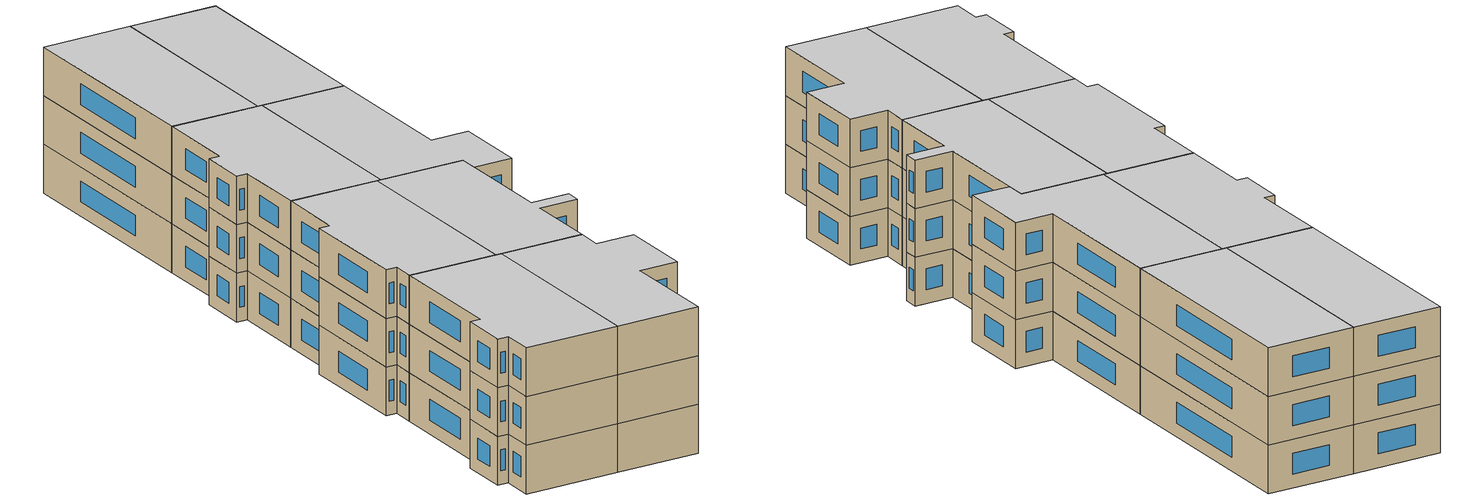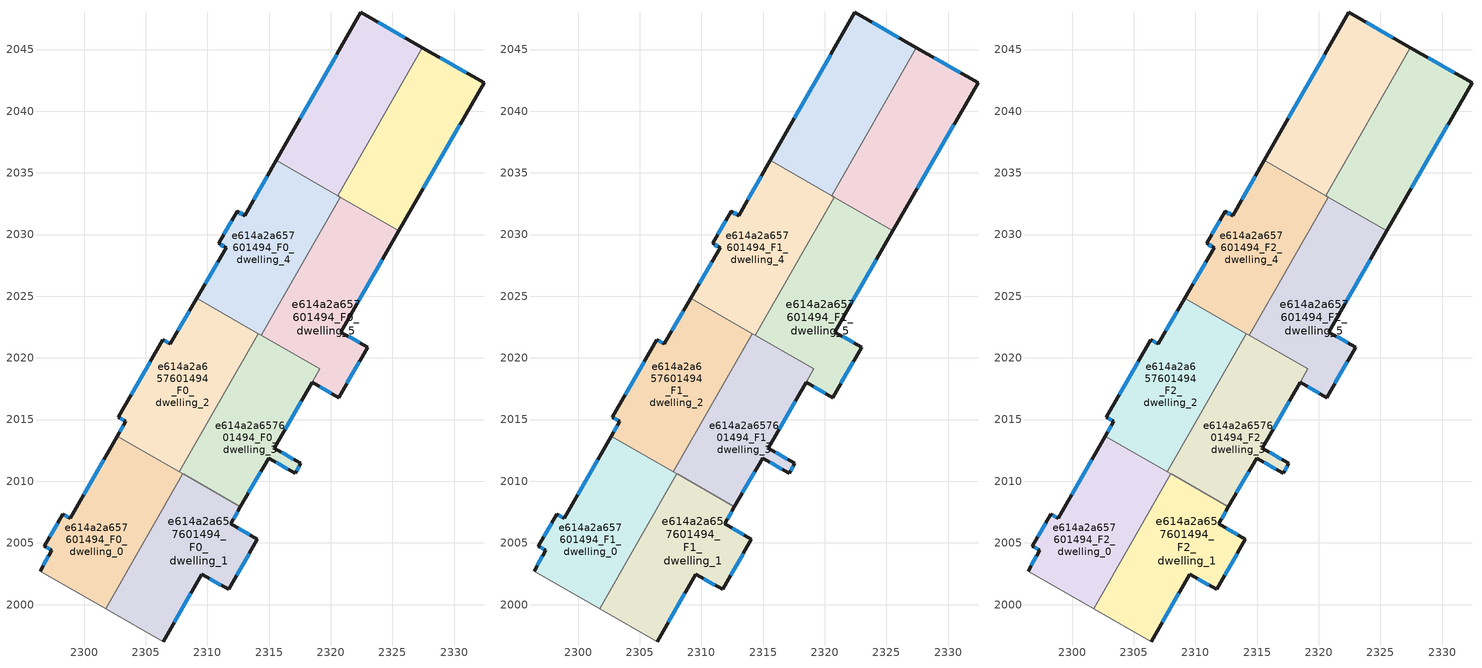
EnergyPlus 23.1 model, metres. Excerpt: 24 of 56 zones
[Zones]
e614a2a657601494_F0_dwelling_0
 floor ground (EU_floor_Construction): 2308.02,2010.6 2301.75,1999.67 2296.43,2002.71 2297.39,2004.4 2296.79,2004.74 2298.29,2007.34 2298.89,2007 2302.7,2013.66 z0
 wall outside (EU_wall_Construction): 2302.7,2013.66 2298.89,2007 2298.29,2007.34 2296.79,2004.74 2297.39,2004.4 2296.43,2002.71 z0:3
 wall adiabatic (EU_wall_Construction): 2296.43,2002.71 2301.75,1999.67 / 2312.68,2007.92 2308.02,2010.6 / 2312.68,2007.92 2308.02,2010.6 z0:3
 wall to e614a2a657601494_F0_dwelling_1 (EU_wall_Construction): 2301.75,1999.67 2308.02,2010.6 z0:3
 wall to e614a2a657601494_F0_dwelling_2 (EU_wall_Construction): 2307.71,2010.78 2302.7,2013.66 z0:3
 wall to e614a2a657601494_F0_dwelling_3 (EU_wall_Construction): 2308.02,2010.6 2307.71,2010.78 z0:3
 window (EU_Window_Construction): 2298.71,2007.09 2298.46,2007.24 / 2301.61,2011.75 2299.97,2008.9 / 2297.12,2003.91 2296.71,2003.19 / 2296.96,2004.64 2297.22,2004.5 / 2297.86,2006.6 2297.22,2005.48 z0.86:2.14
e614a2a657601494_F0_dwelling_1
 floor ground (EU_floor_Construction): 2312.68,2007.92 2311.9,2006.55 2314.06,2005.3 2311.72,2001.23 2309.55,2002.47 2306.41,1997 2301.75,1999.67 2308.02,2010.6 z0
 wall outside (EU_wall_Construction): 2306.41,1997 2309.55,2002.47 2311.72,2001.23 2314.06,2005.3 2311.9,2006.55 2312.68,2007.92 z0:3
 wall adiabatic (EU_wall_Construction): 2301.75,1999.67 2306.41,1997 z0:3
 wall to e614a2a657601494_F0_dwelling_3 (EU_wall_Construction): 2312.68,2007.92 2308.02,2010.6 z0:3
 window (EU_Window_Construction): 2307.31,1998.56 2308.66,2000.91 / 2312.12,2006.94 2312.46,2007.53 / 2313.44,2005.66 2312.51,2006.19 / 2312.39,2002.39 2313.39,2004.14 / 2310.17,2002.12 2311.1,2001.58 z0.86:2.14
e614a2a657601494_F0_dwelling_2
 floor ground (EU_floor_Construction): 2314.12,2021.96 2307.71,2010.78 2302.7,2013.66 2303.38,2014.86 2302.78,2015.2 2306.39,2021.48 2306.99,2021.14 2309.13,2024.83 z0
 wall outside (EU_wall_Construction): 2309.13,2024.83 2306.99,2021.14 2306.39,2021.48 2302.78,2015.2 2303.38,2014.86 2302.7,2013.66 z0:3
 wall to e614a2a657601494_F0_dwelling_4 (EU_wall_Construction): 2314.12,2021.96 2309.13,2024.83 z0:3
 wall to e614a2a657601494_F0_dwelling_3 (EU_wall_Construction): 2307.71,2010.78 2314.12,2021.96 z0:3
 window (EU_Window_Construction): 2305.36,2019.69 2303.81,2016.99 / 2306.82,2021.24 2306.56,2021.38 / 2308.52,2023.77 2307.6,2022.19 / 2303.18,2014.51 2302.89,2014 / 2302.95,2015.1 2303.21,2014.95 z0.86:2.14
e614a2a657601494_F0_dwelling_3
 floor ground (EU_floor_Construction): 2319.1,2019.1 2315.42,2012.69 2317.59,2011.45 2317.12,2010.64 2314.96,2011.88 2312.68,2007.92 2307.71,2010.78 2314.12,2021.96 z0
 wall outside (EU_wall_Construction): 2312.68,2007.92 2314.96,2011.88 2317.12,2010.64 2317.59,2011.45 2315.42,2012.69 2318.48,2018.02 z0:3
 wall to e614a2a657601494_F0_dwelling_5 (EU_wall_Construction): 2318.48,2018.02 2319.1,2019.1 2314.35,2021.83 z0:3
 wall to e614a2a657601494_F0_dwelling_4 (EU_wall_Construction): 2314.35,2021.83 2314.13,2021.96 z0:3
 window (EU_Window_Construction): 2313.33,2009.05 2314.31,2010.75 / 2316.97,2011.8 2316.04,2012.33 / 2317.26,2010.87 2317.46,2011.21 / 2315.58,2011.53 2316.5,2010.99 / 2316.3,2014.21 2317.61,2016.5 z0.86:2.14
e614a2a657601494_F0_dwelling_4
 floor ground (EU_floor_Construction): 2320.78,2033.03 2314.35,2021.83 2309.13,2024.83 2311.52,2028.93 2310.91,2029.29 2312.42,2031.88 2313.02,2031.53 2315.58,2036.02 z0
 wall outside (EU_wall_Construction): 2315.58,2036.02 2313.02,2031.53 2312.42,2031.88 2310.91,2029.29 2311.52,2028.93 2309.13,2024.83 z0:3
 wall to e614a2a657601494_F0_dwelling_5 (EU_wall_Construction): 2314.35,2021.83 2320.78,2033.03 z0:3
 wall to e614a2a657601494_F0_dwelling_6 (EU_wall_Construction): 2320.55,2033.16 2315.58,2036.02 z0:3
 wall to e614a2a657601494_F0_dwelling_7 (EU_wall_Construction): 2320.78,2033.03 2320.55,2033.16 z0:3
 window (EU_Window_Construction): 2311.99,2031.14 2311.34,2030.03 / 2312.85,2031.63 2312.59,2031.78 / 2314.85,2034.73 2313.76,2032.81 / 2310.84,2027.76 2309.81,2026 / 2311.09,2029.18 2311.35,2029.03 z0.86:2.14
e614a2a657601494_F0_dwelling_5
 floor ground (EU_floor_Construction): 2325.53,2030.3 2320.82,2022.1 2322.99,2020.85 2320.65,2016.78 2318.48,2018.02 2319.1,2019.1 2314.35,2021.83 2320.78,2033.03 z0
 wall outside (EU_wall_Construction): 2318.48,2018.02 2320.65,2016.78 2322.99,2020.85 2320.82,2022.1 2325.53,2030.3 z0:3
 wall to e614a2a657601494_F0_dwelling_7 (EU_wall_Construction): 2325.53,2030.3 2320.78,2033.03 z0:3
 window (EU_Window_Construction): 2322.17,2024.44 2324.19,2027.96 / 2322.37,2021.21 2321.44,2021.74 / 2321.32,2017.94 2322.32,2019.69 / 2319.1,2017.67 2320.03,2017.13 z0.86:2.14
e614a2a657601494_F0_dwelling_6
 floor ground (EU_floor_Construction): 2327.44,2045.15 2320.55,2033.16 2315.58,2036.02 2322.42,2048.01 z0
 wall outside (EU_wall_Construction): 2327.44,2045.15 2322.42,2048.01 2315.58,2036.02 z0:3
 wall to e614a2a657601494_F0_dwelling_7 (EU_wall_Construction): 2320.55,2033.16 2327.44,2045.15 z0:3
 window (EU_Window_Construction): 2320.47,2044.58 2317.54,2039.44 / 2326,2045.97 2323.86,2047.19 z0.86:2.14
e614a2a657601494_F0_dwelling_7
 floor ground (EU_floor_Construction): 2332.42,2042.31 2325.53,2030.3 2320.55,2033.16 2327.44,2045.15 z0
 wall outside (EU_wall_Construction): 2325.53,2030.3 2332.42,2042.31 2327.44,2045.15 z0:3
 window (EU_Window_Construction): 2327.5,2033.73 2330.46,2038.88 / 2331,2043.12 2328.86,2044.34 z0.86:2.14
e614a2a657601494_F1_dwelling_0
 floor to e614a2a657601494_F0_dwelling_0 (EU_floor_Construction): 2308.02,2010.6 2301.75,1999.67 2296.43,2002.71 2297.39,2004.4 2296.79,2004.74 2298.29,2007.34 2298.88,2007 2302.69,2013.66 z3
 wall outside (EU_wall_Construction): 2302.7,2013.66 2298.89,2007 2298.29,2007.34 2296.79,2004.74 2297.39,2004.4 2296.43,2002.71 z3:6
 wall adiabatic (EU_wall_Construction): 2296.43,2002.71 2301.75,1999.67 / 2312.68,2007.92 2308.02,2010.6 / 2312.68,2007.92 2308.02,2010.6 z3:6
 wall to e614a2a657601494_F1_dwelling_1 (EU_wall_Construction): 2301.75,1999.67 2308.02,2010.6 z3:6
 wall to e614a2a657601494_F1_dwelling_2 (EU_wall_Construction): 2307.71,2010.78 2302.7,2013.66 z3:6
 wall to e614a2a657601494_F1_dwelling_3 (EU_wall_Construction): 2308.02,2010.6 2307.71,2010.78 z3:6
 window (EU_Window_Construction): 2298.71,2007.09 2298.46,2007.24 / 2301.61,2011.75 2299.97,2008.9 / 2297.12,2003.91 2296.71,2003.19 / 2296.96,2004.64 2297.22,2004.5 / 2297.86,2006.6 2297.22,2005.48 z3.86:5.14
e614a2a657601494_F1_dwelling_1
 floor to e614a2a657601494_F0_dwelling_1 (EU_floor_Construction): 2312.68,2007.92 2311.9,2006.55 2314.06,2005.3 2311.72,2001.23 2309.55,2002.47 2306.41,1997 2301.75,1999.67 2308.02,2010.6 z3
 wall outside (EU_wall_Construction): 2306.41,1997 2309.55,2002.47 2311.72,2001.23 2314.06,2005.3 2311.9,2006.55 2312.68,2007.92 z3:6
 wall adiabatic (EU_wall_Construction): 2301.75,1999.67 2306.41,1997 z3:6
 wall to e614a2a657601494_F1_dwelling_3 (EU_wall_Construction): 2312.68,2007.92 2308.02,2010.6 z3:6
 window (EU_Window_Construction): 2307.31,1998.56 2308.66,2000.91 / 2312.12,2006.94 2312.46,2007.53 / 2313.44,2005.66 2312.51,2006.19 / 2312.39,2002.39 2313.39,2004.14 / 2310.17,2002.12 2311.1,2001.58 z3.86:5.14
e614a2a657601494_F1_dwelling_2
 floor to e614a2a657601494_F0_dwelling_2 (EU_floor_Construction): 2314.12,2021.96 2307.71,2010.78 2302.69,2013.66 2303.38,2014.86 2302.78,2015.2 2306.39,2021.48 2306.99,2021.14 2309.13,2024.83 z3
 wall outside (EU_wall_Construction): 2309.13,2024.83 2306.99,2021.14 2306.39,2021.48 2302.78,2015.2 2303.38,2014.86 2302.7,2013.66 z3:6
 wall to e614a2a657601494_F1_dwelling_4 (EU_wall_Construction): 2314.12,2021.96 2309.13,2024.83 z3:6
 wall to e614a2a657601494_F1_dwelling_3 (EU_wall_Construction): 2307.71,2010.78 2314.12,2021.96 z3:6
 window (EU_Window_Construction): 2305.36,2019.69 2303.81,2016.99 / 2306.82,2021.24 2306.56,2021.38 / 2308.52,2023.77 2307.6,2022.19 / 2303.18,2014.51 2302.89,2014 / 2302.95,2015.1 2303.21,2014.95 z3.86:5.14
e614a2a657601494_F1_dwelling_3
 floor to e614a2a657601494_F0_dwelling_3 (EU_floor_Construction): 2319.1,2019.1 2315.42,2012.69 2317.59,2011.45 2317.12,2010.64 2314.96,2011.88 2312.68,2007.92 2307.71,2010.78 2314.12,2021.96 z3
 wall outside (EU_wall_Construction): 2312.68,2007.92 2314.96,2011.88 2317.12,2010.64 2317.59,2011.45 2315.42,2012.69 2318.48,2018.02 z3:6
 wall to e614a2a657601494_F1_dwelling_5 (EU_wall_Construction): 2318.48,2018.02 2319.1,2019.1 2314.35,2021.83 z3:6
 wall to e614a2a657601494_F1_dwelling_4 (EU_wall_Construction): 2314.35,2021.83 2314.13,2021.96 z3:6
 window (EU_Window_Construction): 2313.33,2009.05 2314.31,2010.75 / 2316.97,2011.8 2316.04,2012.33 / 2317.26,2010.87 2317.46,2011.21 / 2315.58,2011.53 2316.5,2010.99 / 2316.3,2014.21 2317.61,2016.5 z3.86:5.14
e614a2a657601494_F1_dwelling_4
 floor to e614a2a657601494_F0_dwelling_4 (EU_floor_Construction): 2320.78,2033.03 2314.35,2021.83 2309.13,2024.83 2311.52,2028.93 2310.91,2029.29 2312.42,2031.88 2313.02,2031.53 2315.58,2036.02 z3
 wall outside (EU_wall_Construction): 2315.58,2036.02 2313.02,2031.53 2312.42,2031.88 2310.91,2029.29 2311.52,2028.93 2309.13,2024.83 z3:6
 wall to e614a2a657601494_F1_dwelling_5 (EU_wall_Construction): 2314.35,2021.83 2320.78,2033.03 z3:6
 wall to e614a2a657601494_F1_dwelling_6 (EU_wall_Construction): 2320.55,2033.16 2315.58,2036.02 z3:6
 wall to e614a2a657601494_F1_dwelling_7 (EU_wall_Construction): 2320.78,2033.03 2320.55,2033.16 z3:6
 window (EU_Window_Construction): 2311.99,2031.14 2311.34,2030.03 / 2312.85,2031.63 2312.59,2031.78 / 2314.85,2034.73 2313.76,2032.81 / 2310.84,2027.76 2309.81,2026 / 2311.09,2029.18 2311.35,2029.03 z3.86:5.14
e614a2a657601494_F1_dwelling_5
 floor to e614a2a657601494_F0_dwelling_5 (EU_floor_Construction): 2325.53,2030.3 2320.82,2022.1 2322.99,2020.85 2320.65,2016.78 2318.48,2018.02 2319.1,2019.1 2314.35,2021.83 2320.78,2033.03 z3
 wall outside (EU_wall_Construction): 2318.48,2018.02 2320.65,2016.78 2322.99,2020.85 2320.82,2022.1 2325.53,2030.3 z3:6
 wall to e614a2a657601494_F1_dwelling_7 (EU_wall_Construction): 2325.53,2030.3 2320.78,2033.03 z3:6
 window (EU_Window_Construction): 2322.17,2024.44 2324.19,2027.96 / 2322.37,2021.21 2321.44,2021.74 / 2321.32,2017.94 2322.32,2019.69 / 2319.1,2017.67 2320.03,2017.13 z3.86:5.14
e614a2a657601494_F1_dwelling_6
 floor to e614a2a657601494_F0_dwelling_6 (EU_floor_Construction): 2327.44,2045.15 2320.55,2033.16 2315.58,2036.02 2322.42,2048.01 z3
 wall outside (EU_wall_Construction): 2327.44,2045.15 2322.42,2048.01 2315.58,2036.02 z3:6
 wall to e614a2a657601494_F1_dwelling_7 (EU_wall_Construction): 2320.55,2033.16 2327.44,2045.15 z3:6
 window (EU_Window_Construction): 2320.47,2044.58 2317.54,2039.44 / 2326,2045.97 2323.86,2047.19 z3.86:5.14
e614a2a657601494_F1_dwelling_7
 floor to e614a2a657601494_F0_dwelling_7 (EU_floor_Construction): 2332.42,2042.31 2325.53,2030.3 2320.55,2033.16 2327.44,2045.15 z3
 wall outside (EU_wall_Construction): 2325.53,2030.3 2332.42,2042.31 2327.44,2045.15 z3:6
 window (EU_Window_Construction): 2327.5,2033.73 2330.46,2038.88 / 2331,2043.12 2328.86,2044.34 z3.86:5.14
e614a2a657601494_F2_dwelling_0
 floor to e614a2a657601494_F1_dwelling_0 (EU_floor_Construction): 2308.02,2010.6 2301.75,1999.67 2296.43,2002.71 2297.39,2004.4 2296.79,2004.74 2298.29,2007.34 2298.88,2007 2302.69,2013.66 z6
 wall outside (EU_wall_Construction): 2302.7,2013.66 2298.89,2007 2298.29,2007.34 2296.79,2004.74 2297.39,2004.4 2296.43,2002.71 z6:9
 wall adiabatic (EU_wall_Construction): 2296.43,2002.71 2301.75,1999.67 / 2312.68,2007.92 2308.02,2010.6 / 2312.68,2007.92 2308.02,2010.6 z6:9
 wall to e614a2a657601494_F2_dwelling_1 (EU_wall_Construction): 2301.75,1999.67 2308.02,2010.6 z6:9
 wall to e614a2a657601494_F2_dwelling_2 (EU_wall_Construction): 2307.71,2010.78 2302.7,2013.66 z6:9
 wall to e614a2a657601494_F2_dwelling_3 (EU_wall_Construction): 2308.02,2010.6 2307.71,2010.78 z6:9
 window (EU_Window_Construction): 2298.71,2007.09 2298.46,2007.24 / 2301.61,2011.75 2299.97,2008.9 / 2297.12,2003.91 2296.71,2003.19 / 2296.96,2004.64 2297.22,2004.5 / 2297.86,2006.6 2297.22,2005.48 z6.86:8.14
 ceiling to e614a2a657601494_F3_dwelling_0 (EU_floor_Construction): 2301.75,1999.67 2308.02,2010.6 2302.69,2013.66 2298.88,2007 2298.29,2007.34 2296.79,2004.74 2297.39,2004.4 2296.43,2002.71 z9
e614a2a657601494_F2_dwelling_1
 floor to e614a2a657601494_F1_dwelling_1 (EU_floor_Construction): 2312.68,2007.92 2311.9,2006.55 2314.06,2005.3 2311.72,2001.23 2309.55,2002.47 2306.41,1997 2301.75,1999.67 2308.02,2010.6 z6
 wall outside (EU_wall_Construction): 2306.41,1997 2309.55,2002.47 2311.72,2001.23 2314.06,2005.3 2311.9,2006.55 2312.68,2007.92 z6:9
 wall adiabatic (EU_wall_Construction): 2301.75,1999.67 2306.41,1997 z6:9
 wall to e614a2a657601494_F2_dwelling_3 (EU_wall_Construction): 2312.68,2007.92 2308.02,2010.6 z6:9
 window (EU_Window_Construction): 2307.31,1998.56 2308.66,2000.91 / 2312.12,2006.94 2312.46,2007.53 / 2313.44,2005.66 2312.51,2006.19 / 2312.39,2002.39 2313.39,2004.14 / 2310.17,2002.12 2311.1,2001.58 z6.86:8.14
 ceiling to e614a2a657601494_F3_dwelling_1 (EU_floor_Construction): 2311.72,2001.23 2314.06,2005.3 2311.9,2006.55 2312.68,2007.92 2308.02,2010.6 2301.75,1999.67 2306.41,1997 2309.55,2002.47 z9
e614a2a657601494_F2_dwelling_2
 floor to e614a2a657601494_F1_dwelling_2 (EU_floor_Construction): 2314.12,2021.96 2307.71,2010.78 2302.69,2013.66 2303.38,2014.86 2302.78,2015.2 2306.39,2021.48 2306.99,2021.14 2309.13,2024.83 z6
 wall outside (EU_wall_Construction): 2309.13,2024.83 2306.99,2021.14 2306.39,2021.48 2302.78,2015.2 2303.38,2014.86 2302.7,2013.66 z6:9
 wall to e614a2a657601494_F2_dwelling_4 (EU_wall_Construction): 2314.12,2021.96 2309.13,2024.83 z6:9
 wall to e614a2a657601494_F2_dwelling_3 (EU_wall_Construction): 2307.71,2010.78 2314.12,2021.96 z6:9
 window (EU_Window_Construction): 2305.36,2019.69 2303.81,2016.99 / 2306.82,2021.24 2306.56,2021.38 / 2308.52,2023.77 2307.6,2022.19 / 2303.18,2014.51 2302.89,2014 / 2302.95,2015.1 2303.21,2014.95 z6.86:8.14
 ceiling to e614a2a657601494_F3_dwelling_2 (EU_floor_Construction): 2307.71,2010.78 2314.12,2021.96 2309.13,2024.83 2306.99,2021.14 2306.39,2021.48 2302.78,2015.2 2303.38,2014.86 2302.69,2013.66 z9
e614a2a657601494_F2_dwelling_3
 floor to e614a2a657601494_F1_dwelling_3 (EU_floor_Construction): 2319.1,2019.1 2315.42,2012.69 2317.59,2011.45 2317.12,2010.64 2314.96,2011.88 2312.68,2007.92 2307.71,2010.78 2314.12,2021.96 z6
 wall outside (EU_wall_Construction): 2312.68,2007.92 2314.96,2011.88 2317.12,2010.64 2317.59,2011.45 2315.42,2012.69 2318.48,2018.02 z6:9
 wall to e614a2a657601494_F2_dwelling_5 (EU_wall_Construction): 2318.48,2018.02 2319.1,2019.1 2314.35,2021.83 z6:9
 wall to e614a2a657601494_F2_dwelling_4 (EU_wall_Construction): 2314.35,2021.83 2314.13,2021.96 z6:9
 window (EU_Window_Construction): 2313.33,2009.05 2314.31,2010.75 / 2316.97,2011.8 2316.04,2012.33 / 2317.26,2010.87 2317.46,2011.21 / 2315.58,2011.53 2316.5,2010.99 / 2316.3,2014.21 2317.61,2016.5 z6.86:8.14
 ceiling to e614a2a657601494_F3_dwelling_3 (EU_floor_Construction): 2317.12,2010.64 2317.59,2011.45 2315.42,2012.69 2319.1,2019.1 2314.12,2021.96 2307.71,2010.78 2312.68,2007.92 2314.96,2011.88 z9
e614a2a657601494_F2_dwelling_4
 floor to e614a2a657601494_F1_dwelling_4 (EU_floor_Construction): 2320.78,2033.03 2314.35,2021.83 2309.13,2024.83 2311.52,2028.93 2310.91,2029.29 2312.42,2031.88 2313.02,2031.53 2315.58,2036.02 z6
 wall outside (EU_wall_Construction): 2315.58,2036.02 2313.02,2031.53 2312.42,2031.88 2310.91,2029.29 2311.52,2028.93 2309.13,2024.83 z6:9
 wall to e614a2a657601494_F2_dwelling_5 (EU_wall_Construction): 2314.35,2021.83 2320.78,2033.03 z6:9
 wall to e614a2a657601494_F2_dwelling_6 (EU_wall_Construction): 2320.55,2033.16 2315.58,2036.02 z6:9
 wall to e614a2a657601494_F2_dwelling_7 (EU_wall_Construction): 2320.78,2033.03 2320.55,2033.16 z6:9
 window (EU_Window_Construction): 2311.99,2031.14 2311.34,2030.03 / 2312.85,2031.63 2312.59,2031.78 / 2314.85,2034.73 2313.76,2032.81 / 2310.84,2027.76 2309.81,2026 / 2311.09,2029.18 2311.35,2029.03 z6.86:8.14
 ceiling to e614a2a657601494_F3_dwelling_4 (EU_floor_Construction): 2314.35,2021.83 2320.78,2033.03 2315.58,2036.02 2313.02,2031.53 2312.42,2031.88 2310.91,2029.29 2311.52,2028.93 2309.13,2024.83 z9
e614a2a657601494_F2_dwelling_5
 floor to e614a2a657601494_F1_dwelling_5 (EU_floor_Construction): 2325.53,2030.3 2320.82,2022.1 2322.99,2020.85 2320.65,2016.78 2318.48,2018.02 2319.1,2019.1 2314.35,2021.83 2320.78,2033.03 z6
 wall outside (EU_wall_Construction): 2318.48,2018.02 2320.65,2016.78 2322.99,2020.85 2320.82,2022.1 2325.53,2030.3 z6:9
 wall to e614a2a657601494_F2_dwelling_7 (EU_wall_Construction): 2325.53,2030.3 2320.78,2033.03 z6:9
 window (EU_Window_Construction): 2322.17,2024.44 2324.19,2027.96 / 2322.37,2021.21 2321.44,2021.74 / 2321.32,2017.94 2322.32,2019.69 / 2319.1,2017.67 2320.03,2017.13 z6.86:8.14
 ceiling to e614a2a657601494_F3_dwelling_5 (EU_floor_Construction): 2322.99,2020.85 2320.82,2022.1 2325.53,2030.3 2320.78,2033.03 2314.35,2021.83 2319.1,2019.1 2318.48,2018.02 2320.65,2016.78 z9
e614a2a657601494_F2_dwelling_6
 floor to e614a2a657601494_F1_dwelling_6 (EU_floor_Construction): 2327.44,2045.15 2320.55,2033.16 2315.58,2036.02 2322.42,2048.01 z6
 wall outside (EU_wall_Construction): 2327.44,2045.15 2322.42,2048.01 2315.58,2036.02 z6:9
 wall to e614a2a657601494_F2_dwelling_7 (EU_wall_Construction): 2320.55,2033.16 2327.44,2045.15 z6:9
 window (EU_Window_Construction): 2320.47,2044.58 2317.54,2039.44 / 2326,2045.97 2323.86,2047.19 z6.86:8.14
 ceiling to e614a2a657601494_F3_dwelling_6 (EU_floor_Construction): 2320.55,2033.16 2327.44,2045.15 2322.42,2048.01 2315.58,2036.02 z9
e614a2a657601494_F2_dwelling_7
 floor to e614a2a657601494_F1_dwelling_7 (EU_floor_Construction): 2332.42,2042.31 2325.53,2030.3 2320.55,2033.16 2327.44,2045.15 z6
 wall outside (EU_wall_Construction): 2325.53,2030.3 2332.42,2042.31 2327.44,2045.15 z6:9
 window (EU_Window_Construction): 2327.5,2033.73 2330.46,2038.88 / 2331,2043.12 2328.86,2044.34 z6.86:8.14
 ceiling to e614a2a657601494_F3_dwelling_7 (EU_floor_Construction): 2325.53,2030.3 2332.42,2042.31 2327.44,2045.15 2320.55,2033.16 z9
[Building]
EU S2 Campaign: North Axis=0; Terrain=City; Solar Distribution=FullExterior
[Site:Location]
Helsinki-Vantaa.AP: Latitude=60.317; Longitude=24.963; Time Zone=2; Elevation=54.6
[SizingPeriod:WeatherFileDays]
AnnualSizingPeriod: Begin Month=1; Begin Day of Month=1; End Month=12; End Day of Month=31; Day of Week for Start Day=Monday; Use Weather File Daylight Saving Period=No; Use Weather File Rain and Snow Indicators=No
[MATERIAL]
EU_InternalMass_Material: Roughness=MediumRough; Thickness=0.1; Conductivity=1; Density=1800; Specific Heat=900; Thermal Absorptance=0.9; Solar Absorptance=0.7; Visible Absorptance=0.7
[MATERIAL:NOMASS] Roughness=MediumRough; Thermal Absorptance=0.9; Solar Absorptance=0.7; Visible Absorptance=0.7
Name | Thermal Resistance
EU_wall_NoMass | 2.6932
EU_floor_NoMass | 2.22482
[WINDOWMATERIAL:SIMPLEGLAZINGSYSTEM]
EU_Window_SimpleGlazing: UFactor=2.14966; Solar Heat Gain Coefficient=0.7; Visible Transmittance=0.7
[CONSTRUCTION]
EU_wall_Construction: EU_wall_NoMass
EU_floor_Construction: EU_floor_NoMass
EU_Window_Construction: EU_Window_SimpleGlazing
EU_InternalMass_Construction: EU_InternalMass_Material
[ZONE] Type=1; Multiplier=1; Ceiling Height=autocalculate; Floor Area=autocalculate; Part of Total Floor Area=Yes
Name | Volume
e614a2a657601494_F0_dwelling_0; e614a2a657601494_F1_dwelling_0; e614a2a657601494_F2_dwelling_0 | 238.34
e614a2a657601494_F0_dwelling_1 | 238.369
e614a2a657601494_F1_dwelling_1; e614a2a657601494_F2_dwelling_1 | 238.367
e614a2a657601494_F0_dwelling_2 | 238.35
e614a2a657601494_F1_dwelling_2; e614a2a657601494_F2_dwelling_2 | 238.351
e614a2a657601494_F0_dwelling_3 | 228.978
e614a2a657601494_F1_dwelling_3; e614a2a657601494_F2_dwelling_3 | 228.979
e614a2a657601494_F0_dwelling_4; e614a2a657601494_F0_dwelling_7; e614a2a657601494_F1_dwelling_7; e614a2a657601494_F2_dwelling_7 | 238.359
e614a2a657601494_F1_dwelling_4; e614a2a657601494_F2_dwelling_4 | 238.36
e614a2a657601494_F0_dwelling_5; e614a2a657601494_F1_dwelling_5; e614a2a657601494_F2_dwelling_5 | 247.685
e614a2a657601494_F0_dwelling_6 | 238.334
e614a2a657601494_F1_dwelling_6; e614a2a657601494_F2_dwelling_6 | 238.335
[INTERNALMASS] Construction=EU_InternalMass_Construction
Name | Zone or ZoneList | Surface Area
e614a2a657601494_F0_dwelling_0_EU_InternalMass | e614a2a657601494_F0_dwelling_0 | 79.4491
e614a2a657601494_F0_dwelling_1_EU_InternalMass | e614a2a657601494_F0_dwelling_1 | 79.4558
e614a2a657601494_F0_dwelling_2_EU_InternalMass | e614a2a657601494_F0_dwelling_2 | 79.4502
e614a2a657601494_F0_dwelling_3_EU_InternalMass | e614a2a657601494_F0_dwelling_3 | 76.3257
e614a2a657601494_F0_dwelling_4_EU_InternalMass | e614a2a657601494_F0_dwelling_4 | 79.453
e614a2a657601494_F0_dwelling_5_EU_InternalMass | e614a2a657601494_F0_dwelling_5 | 82.5611
e614a2a657601494_F0_dwelling_6_EU_InternalMass | e614a2a657601494_F0_dwelling_6 | 79.445
e614a2a657601494_F0_dwelling_7_EU_InternalMass | e614a2a657601494_F0_dwelling_7 | 79.4531
e614a2a657601494_F1_dwelling_0_EU_InternalMass | e614a2a657601494_F1_dwelling_0 | 79.4491
e614a2a657601494_F1_dwelling_1_EU_InternalMass | e614a2a657601494_F1_dwelling_1 | 79.4558
e614a2a657601494_F1_dwelling_2_EU_InternalMass | e614a2a657601494_F1_dwelling_2 | 79.4502
e614a2a657601494_F1_dwelling_3_EU_InternalMass | e614a2a657601494_F1_dwelling_3 | 76.3257
e614a2a657601494_F1_dwelling_4_EU_InternalMass | e614a2a657601494_F1_dwelling_4 | 79.453
e614a2a657601494_F1_dwelling_5_EU_InternalMass | e614a2a657601494_F1_dwelling_5 | 82.5611
e614a2a657601494_F1_dwelling_6_EU_InternalMass | e614a2a657601494_F1_dwelling_6 | 79.445
e614a2a657601494_F1_dwelling_7_EU_InternalMass | e614a2a657601494_F1_dwelling_7 | 79.4531
e614a2a657601494_F2_dwelling_0_EU_InternalMass | e614a2a657601494_F2_dwelling_0 | 79.4491
e614a2a657601494_F2_dwelling_1_EU_InternalMass | e614a2a657601494_F2_dwelling_1 | 79.4558
e614a2a657601494_F2_dwelling_2_EU_InternalMass | e614a2a657601494_F2_dwelling_2 | 79.4502
e614a2a657601494_F2_dwelling_3_EU_InternalMass | e614a2a657601494_F2_dwelling_3 | 76.3257
e614a2a657601494_F2_dwelling_4_EU_InternalMass | e614a2a657601494_F2_dwelling_4 | 79.453
e614a2a657601494_F2_dwelling_5_EU_InternalMass | e614a2a657601494_F2_dwelling_5 | 82.5611
e614a2a657601494_F2_dwelling_6_EU_InternalMass | e614a2a657601494_F2_dwelling_6 | 79.445
e614a2a657601494_F2_dwelling_7_EU_InternalMass | e614a2a657601494_F2_dwelling_7 | 79.4531
[OTHEREQUIPMENT] Fuel Type=Electricity; Design Level Calculation Method=Watts/Area; Power per Zone Floor Area=1; Fraction Latent=0; Fraction Radiant=0; Fraction Lost=0; Carbon Dioxide Generation Rate=0; EndUse Subcategory=EU_Step8_InternalGains
Name | Zone or ZoneList or Space or SpaceList | Schedule
EU_Step8_InternalGain_e614a2a657601494_F0_dwelling_0_f000 | e614a2a657601494_F0_dwelling_0 | EU_Step8_GainSchedule_e614a2a657601494_F0_dwelling_0_f000
EU_Step8_InternalGain_e614a2a657601494_F0_dwelling_1_f000 | e614a2a657601494_F0_dwelling_1 | EU_Step8_GainSchedule_e614a2a657601494_F0_dwelling_1_f000
EU_Step8_InternalGain_e614a2a657601494_F0_dwelling_2_f000 | e614a2a657601494_F0_dwelling_2 | EU_Step8_GainSchedule_e614a2a657601494_F0_dwelling_2_f000
EU_Step8_InternalGain_e614a2a657601494_F0_dwelling_3_f000 | e614a2a657601494_F0_dwelling_3 | EU_Step8_GainSchedule_e614a2a657601494_F0_dwelling_3_f000
EU_Step8_InternalGain_e614a2a657601494_F0_dwelling_4_f000 | e614a2a657601494_F0_dwelling_4 | EU_Step8_GainSchedule_e614a2a657601494_F0_dwelling_4_f000
EU_Step8_InternalGain_e614a2a657601494_F0_dwelling_5_f000 | e614a2a657601494_F0_dwelling_5 | EU_Step8_GainSchedule_e614a2a657601494_F0_dwelling_5_f000
EU_Step8_InternalGain_e614a2a657601494_F0_dwelling_6_f000 | e614a2a657601494_F0_dwelling_6 | EU_Step8_GainSchedule_e614a2a657601494_F0_dwelling_6_f000
EU_Step8_InternalGain_e614a2a657601494_F0_dwelling_7_f000 | e614a2a657601494_F0_dwelling_7 | EU_Step8_GainSchedule_e614a2a657601494_F0_dwelling_7_f000
EU_Step8_InternalGain_e614a2a657601494_F1_dwelling_0_f000 | e614a2a657601494_F1_dwelling_0 | EU_Step8_GainSchedule_e614a2a657601494_F1_dwelling_0_f000
EU_Step8_InternalGain_e614a2a657601494_F1_dwelling_1_f000 | e614a2a657601494_F1_dwelling_1 | EU_Step8_GainSchedule_e614a2a657601494_F1_dwelling_1_f000
EU_Step8_InternalGain_e614a2a657601494_F1_dwelling_2_f000 | e614a2a657601494_F1_dwelling_2 | EU_Step8_GainSchedule_e614a2a657601494_F1_dwelling_2_f000
EU_Step8_InternalGain_e614a2a657601494_F1_dwelling_3_f000 | e614a2a657601494_F1_dwelling_3 | EU_Step8_GainSchedule_e614a2a657601494_F1_dwelling_3_f000
EU_Step8_InternalGain_e614a2a657601494_F1_dwelling_4_f000 | e614a2a657601494_F1_dwelling_4 | EU_Step8_GainSchedule_e614a2a657601494_F1_dwelling_4_f000
EU_Step8_InternalGain_e614a2a657601494_F1_dwelling_5_f000 | e614a2a657601494_F1_dwelling_5 | EU_Step8_GainSchedule_e614a2a657601494_F1_dwelling_5_f000
EU_Step8_InternalGain_e614a2a657601494_F1_dwelling_6_f000 | e614a2a657601494_F1_dwelling_6 | EU_Step8_GainSchedule_e614a2a657601494_F1_dwelling_6_f000
EU_Step8_InternalGain_e614a2a657601494_F1_dwelling_7_f000 | e614a2a657601494_F1_dwelling_7 | EU_Step8_GainSchedule_e614a2a657601494_F1_dwelling_7_f000
EU_Step8_InternalGain_e614a2a657601494_F2_dwelling_0_f000 | e614a2a657601494_F2_dwelling_0 | EU_Step8_GainSchedule_e614a2a657601494_F2_dwelling_0_f000
EU_Step8_InternalGain_e614a2a657601494_F2_dwelling_1_f000 | e614a2a657601494_F2_dwelling_1 | EU_Step8_GainSchedule_e614a2a657601494_F2_dwelling_1_f000
EU_Step8_InternalGain_e614a2a657601494_F2_dwelling_2_f000 | e614a2a657601494_F2_dwelling_2 | EU_Step8_GainSchedule_e614a2a657601494_F2_dwelling_2_f000
EU_Step8_InternalGain_e614a2a657601494_F2_dwelling_3_f000 | e614a2a657601494_F2_dwelling_3 | EU_Step8_GainSchedule_e614a2a657601494_F2_dwelling_3_f000
EU_Step8_InternalGain_e614a2a657601494_F2_dwelling_4_f000 | e614a2a657601494_F2_dwelling_4 | EU_Step8_GainSchedule_e614a2a657601494_F2_dwelling_4_f000
EU_Step8_InternalGain_e614a2a657601494_F2_dwelling_5_f000 | e614a2a657601494_F2_dwelling_5 | EU_Step8_GainSchedule_e614a2a657601494_F2_dwelling_5_f000
EU_Step8_InternalGain_e614a2a657601494_F2_dwelling_6_f000 | e614a2a657601494_F2_dwelling_6 | EU_Step8_GainSchedule_e614a2a657601494_F2_dwelling_6_f000
EU_Step8_InternalGain_e614a2a657601494_F2_dwelling_7_f000 | e614a2a657601494_F2_dwelling_7 | EU_Step8_GainSchedule_e614a2a657601494_F2_dwelling_7_f000
[ZONEVENTILATION:DESIGNFLOWRATE] Schedule=EU_AlwaysOn; Design Flow Rate Calculation Method=AirChanges/Hour; Air Changes per Hour=0.586271; Ventilation Type=Natural; Fan Pressure Rise=0; Fan Total Efficiency=1; Constant Term Coefficient=1; Temperature Term Coefficient=0; Velocity Term Coefficient=0; Velocity Squared Term Coefficient=0; Minimum Indoor Temperature=-100; Maximum Indoor Temperature=100; Delta Temperature=-100; Minimum Outdoor Temperature=-100; Maximum Outdoor Temperature=100; Maximum Wind Speed=40
Name | Zone or ZoneList or Space or SpaceList
EU_ConstantAir_e614a2a657601494_F0_dwelling_0 | e614a2a657601494_F0_dwelling_0
EU_ConstantAir_e614a2a657601494_F0_dwelling_1 | e614a2a657601494_F0_dwelling_1
EU_ConstantAir_e614a2a657601494_F0_dwelling_2 | e614a2a657601494_F0_dwelling_2
EU_ConstantAir_e614a2a657601494_F0_dwelling_3 | e614a2a657601494_F0_dwelling_3
EU_ConstantAir_e614a2a657601494_F0_dwelling_4 | e614a2a657601494_F0_dwelling_4
EU_ConstantAir_e614a2a657601494_F0_dwelling_5 | e614a2a657601494_F0_dwelling_5
EU_ConstantAir_e614a2a657601494_F0_dwelling_6 | e614a2a657601494_F0_dwelling_6
EU_ConstantAir_e614a2a657601494_F0_dwelling_7 | e614a2a657601494_F0_dwelling_7
EU_ConstantAir_e614a2a657601494_F1_dwelling_0 | e614a2a657601494_F1_dwelling_0
EU_ConstantAir_e614a2a657601494_F1_dwelling_1 | e614a2a657601494_F1_dwelling_1
EU_ConstantAir_e614a2a657601494_F1_dwelling_2 | e614a2a657601494_F1_dwelling_2
EU_ConstantAir_e614a2a657601494_F1_dwelling_3 | e614a2a657601494_F1_dwelling_3
EU_ConstantAir_e614a2a657601494_F1_dwelling_4 | e614a2a657601494_F1_dwelling_4
EU_ConstantAir_e614a2a657601494_F1_dwelling_5 | e614a2a657601494_F1_dwelling_5
EU_ConstantAir_e614a2a657601494_F1_dwelling_6 | e614a2a657601494_F1_dwelling_6
EU_ConstantAir_e614a2a657601494_F1_dwelling_7 | e614a2a657601494_F1_dwelling_7
EU_ConstantAir_e614a2a657601494_F2_dwelling_0 | e614a2a657601494_F2_dwelling_0
EU_ConstantAir_e614a2a657601494_F2_dwelling_1 | e614a2a657601494_F2_dwelling_1
EU_ConstantAir_e614a2a657601494_F2_dwelling_2 | e614a2a657601494_F2_dwelling_2
EU_ConstantAir_e614a2a657601494_F2_dwelling_3 | e614a2a657601494_F2_dwelling_3
EU_ConstantAir_e614a2a657601494_F2_dwelling_4 | e614a2a657601494_F2_dwelling_4
EU_ConstantAir_e614a2a657601494_F2_dwelling_5 | e614a2a657601494_F2_dwelling_5
EU_ConstantAir_e614a2a657601494_F2_dwelling_6 | e614a2a657601494_F2_dwelling_6
EU_ConstantAir_e614a2a657601494_F2_dwelling_7 | e614a2a657601494_F2_dwelling_7
[HVACTEMPLATE:THERMOSTAT] Constant Heating Setpoint=20; Constant Cooling Setpoint=50
EU_HeatOnly_e614a2a657601494_F0_dwelling_0; EU_HeatOnly_e614a2a657601494_F0_dwelling_1; EU_HeatOnly_e614a2a657601494_F0_dwelling_2; EU_HeatOnly_e614a2a657601494_F0_dwelling_3; EU_HeatOnly_e614a2a657601494_F0_dwelling_4; EU_HeatOnly_e614a2a657601494_F0_dwelling_5; EU_HeatOnly_e614a2a657601494_F0_dwelling_6; EU_HeatOnly_e614a2a657601494_F0_dwelling_7; EU_HeatOnly_e614a2a657601494_F1_dwelling_0; EU_HeatOnly_e614a2a657601494_F1_dwelling_1; EU_HeatOnly_e614a2a657601494_F1_dwelling_2; EU_HeatOnly_e614a2a657601494_F1_dwelling_3; EU_HeatOnly_e614a2a657601494_F1_dwelling_4; EU_HeatOnly_e614a2a657601494_F1_dwelling_5; EU_HeatOnly_e614a2a657601494_F1_dwelling_6; EU_HeatOnly_e614a2a657601494_F1_dwelling_7; EU_HeatOnly_e614a2a657601494_F2_dwelling_0; EU_HeatOnly_e614a2a657601494_F2_dwelling_1; EU_HeatOnly_e614a2a657601494_F2_dwelling_2; EU_HeatOnly_e614a2a657601494_F2_dwelling_3; EU_HeatOnly_e614a2a657601494_F2_dwelling_4; EU_HeatOnly_e614a2a657601494_F2_dwelling_5; EU_HeatOnly_e614a2a657601494_F2_dwelling_6; EU_HeatOnly_e614a2a657601494_F2_dwelling_7; EU_HeatOnly_e614a2a657601494_F3_dwelling_0; EU_HeatOnly_e614a2a657601494_F3_dwelling_1; EU_HeatOnly_e614a2a657601494_F3_dwelling_2; EU_HeatOnly_e614a2a657601494_F3_dwelling_3; EU_HeatOnly_e614a2a657601494_F3_dwelling_4; EU_HeatOnly_e614a2a657601494_F3_dwelling_5; EU_HeatOnly_e614a2a657601494_F3_dwelling_6; EU_HeatOnly_e614a2a657601494_F3_dwelling_7; EU_HeatOnly_e614a2a657601494_F4_dwelling_0; EU_HeatOnly_e614a2a657601494_F4_dwelling_1; EU_HeatOnly_e614a2a657601494_F4_dwelling_2; EU_HeatOnly_e614a2a657601494_F4_dwelling_3; EU_HeatOnly_e614a2a657601494_F4_dwelling_4; EU_HeatOnly_e614a2a657601494_F4_dwelling_5; EU_HeatOnly_e614a2a657601494_F4_dwelling_6; EU_HeatOnly_e614a2a657601494_F4_dwelling_7; EU_HeatOnly_e614a2a657601494_F5_dwelling_0; EU_HeatOnly_e614a2a657601494_F5_dwelling_1; EU_HeatOnly_e614a2a657601494_F5_dwelling_2; EU_HeatOnly_e614a2a657601494_F5_dwelling_3; EU_HeatOnly_e614a2a657601494_F5_dwelling_4; EU_HeatOnly_e614a2a657601494_F5_dwelling_5; EU_HeatOnly_e614a2a657601494_F5_dwelling_6; EU_HeatOnly_e614a2a657601494_F5_dwelling_7; EU_HeatOnly_e614a2a657601494_F6_dwelling_0; EU_HeatOnly_e614a2a657601494_F6_dwelling_1; EU_HeatOnly_e614a2a657601494_F6_dwelling_2; EU_HeatOnly_e614a2a657601494_F6_dwelling_3; EU_HeatOnly_e614a2a657601494_F6_dwelling_4; EU_HeatOnly_e614a2a657601494_F6_dwelling_5; EU_HeatOnly_e614a2a657601494_F6_dwelling_6; EU_HeatOnly_e614a2a657601494_F6_dwelling_7
[HVACTEMPLATE:ZONE:IDEALLOADSAIRSYSTEM] System Availability Schedule=EU_AlwaysOn; Maximum Heating Supply Air Temperature=50; Minimum Cooling Supply Air Temperature=13; Maximum Heating Supply Air Humidity Ratio=0.0156; Minimum Cooling Supply Air Humidity Ratio=0.0077; Heating Limit=NoLimit; Cooling Limit=NoLimit; Heating Availability Schedule=EU_AlwaysOn; Cooling Availability Schedule=EU_CoolingOff; Dehumidification Control Type=ConstantSensibleHeatRatio; Cooling Sensible Heat Ratio=0.7; Dehumidification Setpoint=60; Humidification Control Type=None; Humidification Setpoint=30; Outdoor Air Method=None; Outdoor Air Flow Rate per Person=0.00944; Outdoor Air Flow Rate per Zone Floor Area=0; Outdoor Air Flow Rate per Zone=0; Demand Controlled Ventilation Type=None; Outdoor Air Economizer Type=NoEconomizer; Heat Recovery Type=None; Sensible Heat Recovery Effectiveness=0.7; Latent Heat Recovery Effectiveness=0.65
Name | Template Thermostat
e614a2a657601494_F0_dwelling_0 | EU_HeatOnly_e614a2a657601494_F0_dwelling_0
e614a2a657601494_F0_dwelling_1 | EU_HeatOnly_e614a2a657601494_F0_dwelling_1
e614a2a657601494_F0_dwelling_2 | EU_HeatOnly_e614a2a657601494_F0_dwelling_2
e614a2a657601494_F0_dwelling_3 | EU_HeatOnly_e614a2a657601494_F0_dwelling_3
e614a2a657601494_F0_dwelling_4 | EU_HeatOnly_e614a2a657601494_F0_dwelling_4
e614a2a657601494_F0_dwelling_5 | EU_HeatOnly_e614a2a657601494_F0_dwelling_5
e614a2a657601494_F0_dwelling_6 | EU_HeatOnly_e614a2a657601494_F0_dwelling_6
e614a2a657601494_F0_dwelling_7 | EU_HeatOnly_e614a2a657601494_F0_dwelling_7
e614a2a657601494_F1_dwelling_0 | EU_HeatOnly_e614a2a657601494_F1_dwelling_0
e614a2a657601494_F1_dwelling_1 | EU_HeatOnly_e614a2a657601494_F1_dwelling_1
e614a2a657601494_F1_dwelling_2 | EU_HeatOnly_e614a2a657601494_F1_dwelling_2
e614a2a657601494_F1_dwelling_3 | EU_HeatOnly_e614a2a657601494_F1_dwelling_3
e614a2a657601494_F1_dwelling_4 | EU_HeatOnly_e614a2a657601494_F1_dwelling_4
e614a2a657601494_F1_dwelling_5 | EU_HeatOnly_e614a2a657601494_F1_dwelling_5
e614a2a657601494_F1_dwelling_6 | EU_HeatOnly_e614a2a657601494_F1_dwelling_6
e614a2a657601494_F1_dwelling_7 | EU_HeatOnly_e614a2a657601494_F1_dwelling_7
e614a2a657601494_F2_dwelling_0 | EU_HeatOnly_e614a2a657601494_F2_dwelling_0
e614a2a657601494_F2_dwelling_1 | EU_HeatOnly_e614a2a657601494_F2_dwelling_1
e614a2a657601494_F2_dwelling_2 | EU_HeatOnly_e614a2a657601494_F2_dwelling_2
e614a2a657601494_F2_dwelling_3 | EU_HeatOnly_e614a2a657601494_F2_dwelling_3
e614a2a657601494_F2_dwelling_4 | EU_HeatOnly_e614a2a657601494_F2_dwelling_4
e614a2a657601494_F2_dwelling_5 | EU_HeatOnly_e614a2a657601494_F2_dwelling_5
e614a2a657601494_F2_dwelling_6 | EU_HeatOnly_e614a2a657601494_F2_dwelling_6
e614a2a657601494_F2_dwelling_7 | EU_HeatOnly_e614a2a657601494_F2_dwelling_7
[SIZING:ZONE] Zone Cooling Design Supply Air Temperature Input Method=SupplyAirTemperature; Zone Cooling Design Supply Air Temperature=13; Zone Heating Design Supply Air Temperature Input Method=SupplyAirTemperature; Zone Heating Design Supply Air Temperature=50; Zone Cooling Design Supply Air Humidity Ratio=0.008; Zone Heating Design Supply Air Humidity Ratio=0.008; Cooling Design Air Flow Method=DesignDay; Cooling Design Air Flow Rate=0; Cooling Minimum Air Flow per Zone Floor Area=0.000762; Cooling Minimum Air Flow=0; Cooling Minimum Air Flow Fraction=0.2; Heating Design Air Flow Method=DesignDay; Heating Design Air Flow Rate=0; Heating Maximum Air Flow per Zone Floor Area=0.002032; Heating Maximum Air Flow=0.141576; Heating Maximum Air Flow Fraction=0.3; Account for Dedicated Outdoor Air System=No; Dedicated Outdoor Air System Control Strategy=NeutralSupplyAir; Dedicated Outdoor Air Low Setpoint Temperature for Design=autosize; Dedicated Outdoor Air High Setpoint Temperature for Design=autosize; Zone Load Sizing Method=Sensible Load Only No Latent Load; Zone Latent Cooling Design Supply Air Humidity Ratio Input Method=HumidityRatioDifference; Zone Cooling Design Supply Air Humidity Ratio Difference=0.005; Zone Latent Heating Design Supply Air Humidity Ratio Input Method=HumidityRatioDifference; Zone Humidification Design Supply Air Humidity Ratio Difference=0.005
e614a2a657601494_F0_dwelling_0; e614a2a657601494_F0_dwelling_1; e614a2a657601494_F0_dwelling_2; e614a2a657601494_F0_dwelling_3; e614a2a657601494_F0_dwelling_4; e614a2a657601494_F0_dwelling_5; e614a2a657601494_F0_dwelling_6; e614a2a657601494_F0_dwelling_7; e614a2a657601494_F1_dwelling_0; e614a2a657601494_F1_dwelling_1; e614a2a657601494_F1_dwelling_2; e614a2a657601494_F1_dwelling_3; e614a2a657601494_F1_dwelling_4; e614a2a657601494_F1_dwelling_5; e614a2a657601494_F1_dwelling_6; e614a2a657601494_F1_dwelling_7; e614a2a657601494_F2_dwelling_0; e614a2a657601494_F2_dwelling_1; e614a2a657601494_F2_dwelling_2; e614a2a657601494_F2_dwelling_3; e614a2a657601494_F2_dwelling_4; e614a2a657601494_F2_dwelling_5; e614a2a657601494_F2_dwelling_6; e614a2a657601494_F2_dwelling_7
[SCHEDULE:CONSTANT]
Name | Hourly Value
EU_AlwaysOn | 1
EU_CoolingOff | 0
[SCHEDULE:FILE] Column Number=1; Rows to Skip at Top=0; Number of Hours of Data=8760; Column Separator=Comma; Interpolate to Timestep=No; Minutes per Item=60; Adjust Schedule for Daylight Savings=Yes
Name | File
EU_Step8_GainSchedule_e614a2a657601494_F0_dwelling_0_f000 | ../../schedules/e614a2a657601494/e614a2a657601494_F0_dwelling_0_f000_gain.csv
EU_Step8_GainSchedule_e614a2a657601494_F0_dwelling_1_f000 | ../../schedules/e614a2a657601494/e614a2a657601494_F0_dwelling_1_f000_gain.csv
EU_Step8_GainSchedule_e614a2a657601494_F0_dwelling_2_f000 | ../../schedules/e614a2a657601494/e614a2a657601494_F0_dwelling_2_f000_gain.csv
EU_Step8_GainSchedule_e614a2a657601494_F0_dwelling_3_f000 | ../../schedules/e614a2a657601494/e614a2a657601494_F0_dwelling_3_f000_gain.csv
EU_Step8_GainSchedule_e614a2a657601494_F0_dwelling_4_f000 | ../../schedules/e614a2a657601494/e614a2a657601494_F0_dwelling_4_f000_gain.csv
EU_Step8_GainSchedule_e614a2a657601494_F0_dwelling_5_f000 | ../../schedules/e614a2a657601494/e614a2a657601494_F0_dwelling_5_f000_gain.csv
EU_Step8_GainSchedule_e614a2a657601494_F0_dwelling_6_f000 | ../../schedules/e614a2a657601494/e614a2a657601494_F0_dwelling_6_f000_gain.csv
EU_Step8_GainSchedule_e614a2a657601494_F0_dwelling_7_f000 | ../../schedules/e614a2a657601494/e614a2a657601494_F0_dwelling_7_f000_gain.csv
EU_Step8_GainSchedule_e614a2a657601494_F1_dwelling_0_f000 | ../../schedules/e614a2a657601494/e614a2a657601494_F1_dwelling_0_f000_gain.csv
EU_Step8_GainSchedule_e614a2a657601494_F1_dwelling_1_f000 | ../../schedules/e614a2a657601494/e614a2a657601494_F1_dwelling_1_f000_gain.csv
EU_Step8_GainSchedule_e614a2a657601494_F1_dwelling_2_f000 | ../../schedules/e614a2a657601494/e614a2a657601494_F1_dwelling_2_f000_gain.csv
EU_Step8_GainSchedule_e614a2a657601494_F1_dwelling_3_f000 | ../../schedules/e614a2a657601494/e614a2a657601494_F1_dwelling_3_f000_gain.csv
EU_Step8_GainSchedule_e614a2a657601494_F1_dwelling_4_f000 | ../../schedules/e614a2a657601494/e614a2a657601494_F1_dwelling_4_f000_gain.csv
EU_Step8_GainSchedule_e614a2a657601494_F1_dwelling_5_f000 | ../../schedules/e614a2a657601494/e614a2a657601494_F1_dwelling_5_f000_gain.csv
EU_Step8_GainSchedule_e614a2a657601494_F1_dwelling_6_f000 | ../../schedules/e614a2a657601494/e614a2a657601494_F1_dwelling_6_f000_gain.csv
EU_Step8_GainSchedule_e614a2a657601494_F1_dwelling_7_f000 | ../../schedules/e614a2a657601494/e614a2a657601494_F1_dwelling_7_f000_gain.csv
EU_Step8_GainSchedule_e614a2a657601494_F2_dwelling_0_f000 | ../../schedules/e614a2a657601494/e614a2a657601494_F2_dwelling_0_f000_gain.csv
EU_Step8_GainSchedule_e614a2a657601494_F2_dwelling_1_f000 | ../../schedules/e614a2a657601494/e614a2a657601494_F2_dwelling_1_f000_gain.csv
EU_Step8_GainSchedule_e614a2a657601494_F2_dwelling_2_f000 | ../../schedules/e614a2a657601494/e614a2a657601494_F2_dwelling_2_f000_gain.csv
EU_Step8_GainSchedule_e614a2a657601494_F2_dwelling_3_f000 | ../../schedules/e614a2a657601494/e614a2a657601494_F2_dwelling_3_f000_gain.csv
EU_Step8_GainSchedule_e614a2a657601494_F2_dwelling_4_f000 | ../../schedules/e614a2a657601494/e614a2a657601494_F2_dwelling_4_f000_gain.csv
EU_Step8_GainSchedule_e614a2a657601494_F2_dwelling_5_f000 | ../../schedules/e614a2a657601494/e614a2a657601494_F2_dwelling_5_f000_gain.csv
EU_Step8_GainSchedule_e614a2a657601494_F2_dwelling_6_f000 | ../../schedules/e614a2a657601494/e614a2a657601494_F2_dwelling_6_f000_gain.csv
EU_Step8_GainSchedule_e614a2a657601494_F2_dwelling_7_f000 | ../../schedules/e614a2a657601494/e614a2a657601494_F2_dwelling_7_f000_gain.csv
